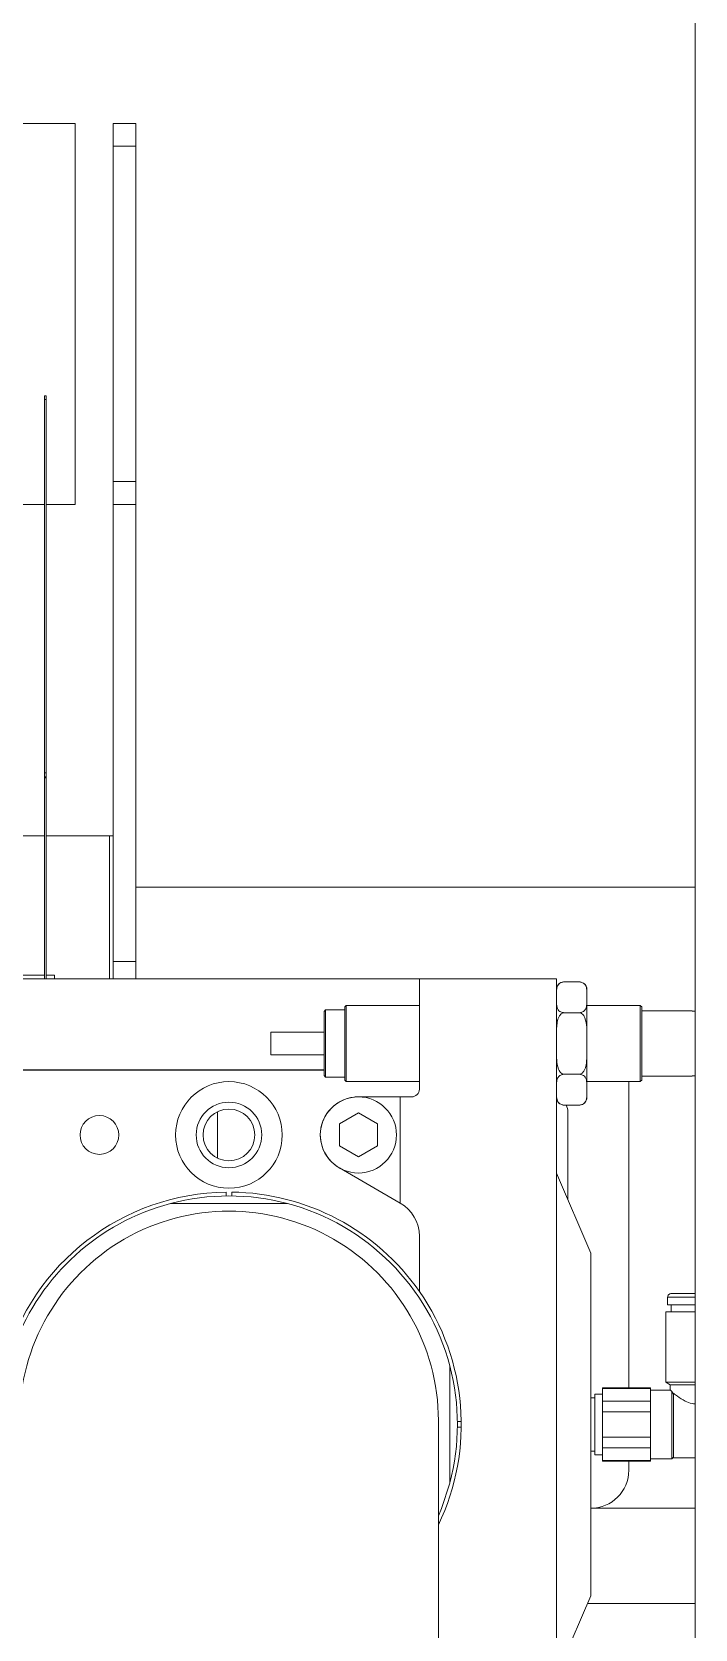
# Model space of a CAD drawing. Header units: millimetres. Extents: x 169 to 14583, y -399 to 10804.
# Drawn here: x 3238.3 to 3412.4, y 4630.8 to 5050 of the extents above; entities that cross this region are included whole.
import ezdxf

# ---------------------------------------------------------------- set-up
doc = ezdxf.new("R2010")
doc.units = ezdxf.units.MM
doc.header["$LTSCALE"] = 35

msp = doc.modelspace()

# ---------------------------------------------------------------- linework, layer by layer
at = {"color": 7, "linetype": 'Continuous', "lineweight": 18}
for p, q in [((3412.433, 4119.213), (3412.433, 5419.716)), ((3249.633, 5025.964), (3011.633, 5025.964)), ((3249.633, 4925.965), (3249.633, 5025.964)), ((3259.633, 5025.964), (3265.633, 5025.964)), ((3259.633, 5019.965), (3259.633, 5025.964)), ((3265.633, 5025.964), (3265.633, 5019.965)), ((3265.633, 5019.965), (3259.633, 5019.965)), ((3259.633, 5019.965), (3259.633, 4931.964)), ((3265.633, 5019.965), (3265.633, 4931.964)), ((3241.643, 4953.484), (3241.643, 4954.484)), ((3241.643, 4954.484), (3242.043, 4954.484)), ((3242.043, 4953.484), (3241.643, 4953.484)), ((3241.643, 4953.484), (3241.643, 4855.484)), ((3242.043, 4954.484), (3242.043, 4953.484)), ((3242.043, 4953.484), (3242.043, 4855.484)), ((3259.633, 4931.964), (3265.633, 4931.964)), ((3259.633, 4925.965), (3259.633, 4931.964)), ((3265.633, 4931.964), (3265.633, 4925.965)), ((3241.643, 4925.965), (3052.833, 4925.965)), ((3249.633, 4925.965), (3242.13, 4925.965)), ((3265.633, 4925.965), (3259.633, 4925.965)), ((3259.633, 4805.965), (3259.633, 4925.965)), ((3265.633, 4925.965), (3265.633, 4805.965)), ((3241.643, 4855.484), (3242.043, 4855.484)), ((3241.643, 4854.484), (3241.643, 4855.484)), ((3242.043, 4855.484), (3242.043, 4854.484)), ((3242.043, 4854.484), (3241.643, 4854.484)), ((3241.643, 4854.191), (3241.643, 4854.484)), ((3242.043, 4854.191), (3241.643, 4854.191)), ((3241.643, 4854.191), (3241.643, 4801.465)), ((3242.043, 4854.484), (3242.043, 4854.191)), ((3242.043, 4854.191), (3242.043, 4801.465)), ((3241.643, 4838.965), (3233.133, 4838.965)), ((3258.633, 4838.965), (3242.043, 4838.965)), ((3259.633, 4838.965), (3258.633, 4838.965)), ((3258.633, 4801.465), (3258.633, 4838.965)), ((3265.633, 4825.465), (3412.433, 4825.465)), ((3265.633, 4805.965), (3259.633, 4805.965)), ((3259.633, 4801.465), (3259.633, 4805.965)), ((3265.633, 4801.465), (3265.633, 4805.965)), ((3340.033, 4801.465), (3227.433, 4801.465)), ((3241.643, 4802.365), (3233.443, 4802.365)), ((3244.243, 4802.365), (3242.043, 4802.365)), ((3244.243, 4802.365), (3244.243, 4801.465)), ((3340.033, 4801.465), (3340.033, 4772.464)), ((3376.033, 4801.465), (3340.033, 4801.465)), ((3376.033, 4567.465), (3376.033, 4801.465)), ((3378.033, 4800.63), (3382.033, 4800.63)), ((3384.033, 4797.669), (3384.033, 4798.63)), ((3384.033, 4795.508), (3384.033, 4797.669)), ((3315.433, 4793.264), (3315.033, 4792.865)), ((3315.033, 4776.064), (3315.033, 4792.865)), ((3320.433, 4793.264), (3315.433, 4793.264)), ((3315.433, 4793.264), (3315.433, 4775.665)), ((3320.833, 4794.465), (3320.433, 4794.064)), ((3320.433, 4774.865), (3320.433, 4794.064)), ((3340.033, 4794.465), (3320.833, 4794.465)), ((3320.833, 4794.465), (3320.833, 4774.465)), ((3378.033, 4792.547), (3382.033, 4792.547)), ((3384.033, 4786.626), (3384.033, 4795.508)), ((3398.033, 4794.465), (3384.033, 4794.465)), ((3398.433, 4794.064), (3398.033, 4794.465)), ((3398.033, 4774.465), (3398.033, 4794.465)), ((3398.433, 4794.064), (3398.433, 4774.865)), ((3411.633, 4793.065), (3398.433, 4793.065)), ((3411.633, 4793.065), (3411.633, 4792.95)), ((3411.633, 4792.95), (3412.433, 4792.95)), ((3315.033, 4787.464), (3301.033, 4787.464)), ((3301.033, 4782.78), (3301.033, 4787.464)), ((3384.033, 4782.303), (3384.033, 4786.626)), ((3301.033, 4781.465), (3301.033, 4782.78)), ((3301.033, 4781.465), (3315.033, 4781.465)), ((3384.033, 4773.421), (3384.033, 4782.303)), ((3315.033, 4777.564), (3227.433, 4777.564)), ((3227.433, 4777.464), (3315.033, 4777.464)), ((3285.033, 4777.564), (3285.033, 4777.464)), ((3295.033, 4777.564), (3295.033, 4777.464)), ((3315.033, 4776.064), (3315.433, 4775.665)), ((3315.433, 4775.665), (3320.433, 4775.665)), ((3378.033, 4776.382), (3382.033, 4776.382)), ((3398.433, 4775.865), (3411.633, 4775.865)), ((3412.433, 4775.979), (3411.633, 4775.979)), ((3411.633, 4775.979), (3411.633, 4775.865)), ((3320.433, 4774.865), (3320.833, 4774.465)), ((3320.833, 4774.465), (3340.033, 4774.465)), ((3384.033, 4774.465), (3398.033, 4774.465)), ((3384.033, 4771.26), (3384.033, 4773.421)), ((3384.033, 4770.299), (3384.033, 4771.26)), ((3395.033, 4694.064), (3395.033, 4774.465)), ((3398.033, 4774.465), (3398.433, 4774.865)), ((3287.033, 4754.362), (3287.033, 4766.567)), ((3335.033, 4770.465), (3324.033, 4770.465)), ((3335.033, 4742.567), (3335.033, 4770.465)), ((3338.033, 4770.465), (3335.033, 4770.465)), ((3378.033, 4768.299), (3382.033, 4768.299)), ((3324.033, 4766.238), (3319.033, 4763.351)), ((3319.033, 4763.351), (3319.033, 4757.578)), ((3329.033, 4763.351), (3324.033, 4766.238)), ((3329.033, 4757.578), (3329.033, 4763.351)), ((3379.033, 4766.465), (3379.033, 4743.465)), ((3319.033, 4757.578), (3324.033, 4754.691)), ((3324.033, 4754.691), (3329.033, 4757.578)), ((3319.033, 4751.804), (3335.033, 4742.567)), ((3376.033, 4750.465), (3385.033, 4729.464)), ((3274.671, 4742.465), (3305.395, 4742.465)), ((3289.283, 4745.46), (3289.283, 4744.464)), ((3290.783, 4744.464), (3290.783, 4745.46)), ((3340.033, 4733.906), (3340.033, 4719.407)), ((3385.033, 4639.464), (3385.033, 4729.464)), ((3405.233, 4717.864), (3405.233, 4715.865)), ((3412.433, 4717.864), (3405.233, 4717.864)), ((3406.233, 4718.865), (3412.433, 4718.865)), ((3404.733, 4714.065), (3404.733, 4695.545)), ((3404.733, 4714.065), (3412.433, 4714.065)), ((3405.233, 4715.865), (3412.433, 4715.865)), ((3406.143, 4715.865), (3406.143, 4714.065)), ((3348.033, 4699.827), (3348.033, 4669.102)), ((3404.733, 4695.545), (3405.933, 4694.853)), ((3404.733, 4695.545), (3412.433, 4695.545)), ((3386.133, 4691.465), (3385.033, 4691.465)), ((3388.133, 4692.445), (3386.133, 4692.445)), ((3386.133, 4676.485), (3386.133, 4692.445)), ((3400.733, 4694.064), (3388.133, 4694.064)), ((3388.133, 4694.064), (3388.133, 4693.929)), ((3388.133, 4693.929), (3400.733, 4693.929)), ((3388.133, 4693.929), (3388.133, 4690.588)), ((3400.733, 4694.064), (3400.733, 4693.929)), ((3400.733, 4692.259), (3400.733, 4693.929)), ((3406.001, 4693.464), (3400.733, 4693.464)), ((3400.733, 4690.588), (3400.733, 4692.259)), ((3405.933, 4694.853), (3405.933, 4693.412)), ((3405.933, 4694.853), (3412.433, 4694.853)), ((3406.333, 4693.157), (3406.333, 4675.464)), ((3406.733, 4692.427), (3406.333, 4693.157)), ((3406.733, 4692.643), (3406.733, 4675.665)), ((3388.133, 4690.588), (3388.133, 4687.805)), ((3388.133, 4690.588), (3400.733, 4690.588)), ((3400.733, 4687.805), (3388.133, 4687.805)), ((3388.133, 4687.805), (3388.133, 4681.124)), ((3400.733, 4690.588), (3400.733, 4687.805)), ((3400.733, 4684.465), (3400.733, 4687.805)), ((3345.033, 4550.95), (3345.033, 4685.464)), ((3351.028, 4685.214), (3350.033, 4685.214)), ((3350.033, 4683.714), (3351.028, 4683.714)), ((3400.733, 4681.124), (3400.733, 4684.465)), ((3388.133, 4681.124), (3400.733, 4681.124)), ((3388.133, 4681.124), (3388.133, 4678.341)), ((3400.733, 4681.124), (3400.733, 4678.341)), ((3385.033, 4677.465), (3386.133, 4677.465)), ((3386.133, 4676.485), (3388.133, 4676.485)), ((3388.133, 4678.341), (3400.733, 4678.341)), ((3388.133, 4678.341), (3388.133, 4675)), ((3388.133, 4675), (3400.733, 4675)), ((3388.133, 4675), (3388.133, 4674.864)), ((3388.133, 4674.864), (3400.733, 4674.864)), ((3395.033, 4672.465), (3395.033, 4674.864)), ((3400.733, 4676.67), (3400.733, 4678.341)), ((3400.733, 4675), (3400.733, 4676.67)), ((3400.733, 4675.464), (3406.333, 4675.464)), ((3400.733, 4675), (3400.733, 4674.864)), ((3406.333, 4675.464), (3406.733, 4675.865)), ((3406.733, 4675.665), (3412.433, 4675.665)), ((3412.433, 4662.464), (3385.033, 4662.464)), ((3385.033, 4639.464), (3376.033, 4618.465)), ((3384.176, 4637.464), (3412.433, 4637.464))]:
    msp.add_line(p, q, dxfattribs=at)
at = {"color": 7, "linetype": 'Continuous', "lineweight": 18, "flags": 128}
msp.add_lwpolyline([(3345.033, 4660.485), (3345.843, 4662.437), (3348.033, 4669.102)], dxfattribs=at)
at = {"color": 7, "linetype": 'Continuous', "lineweight": 18}
for centre, radius in [((3290.033, 4760.464), 14), ((3290.033, 4760.465), 8.6), ((3290.033, 4760.464), 6.8), ((3324.033, 4760.464), 9.998), ((3256.033, 4760.464), 5.1)]:
    msp.add_circle(centre, radius, dxfattribs=at)
for centre, radius, start, end in [((3378.034, 4798.63), 2, 132.39834, 179.99455), ((3382.033, 4798.626), 2.004, 69.70972, 96.82985), ((3382.033, 4798.63), 2, 0.00222, 53.0184), ((3338.033, 4772.465), 2, 269.99811, 359.99848), ((3324.033, 4760.465), 10, 89.99915, 240.00145), ((3378.033, 4770.299), 2, 179.99834, 233.03597), ((3378.033, 4770.303), 2.004, 249.70972, 276.82985), ((3375.035, 4766.465), 3.998, 359.99471, 27.3019), ((3382.032, 4770.299), 2, 312.39834, 359.99455), ((3290.033, 4684.465), 61, 90.70438, 164.63649), ((3290.033, 4684.464), 60, 104.83514, 159.51245), ((3290.033, 4684.465), 59.999, 75.16476, 104.83524), ((3290.033, 4684.465), 61, 34.9479, 89.29574), ((3290.033, 4684.464), 60, 14.83512, 75.16472), ((3330.033, 4733.907), 10, 359.9987, 60.00208), ((3290.033, 4685.465), 55, 359.99993, 180.00007), ((3290.033, 4684.465), 61, 334.37411, 34.94807), ((3406.233, 4717.865), 1, 89.99328, 180.01355), ((3290.033, 4684.465), 60, 345.16479, 14.83521), ((3385.033, 4672.465), 10, 270.00084, 359.99984)]:
    msp.add_arc(centre, radius, start, end, dxfattribs=at)
for points, knots in [([(3376.033, 4797.669), (3376.034, 4797.776), (3376.036, 4798.177), (3376.078, 4798.915), (3376.332, 4799.678), (3376.76, 4800.18), (3377.126, 4800.428), (3377.528, 4800.578), (3377.821, 4800.627), (3377.995, 4800.63), (3378.033, 4800.63)], [0, 0, 0, 0, 0.0793773, 0.2969801, 0.5483292, 0.6550823, 0.7820587, 0.8708859, 0.9720577, 1, 1, 1, 1]), ([(3382.033, 4800.63), (3382.15, 4800.624), (3382.376, 4800.613), (3382.744, 4800.512), (3383.178, 4800.295), (3383.808, 4799.665), (3384.026, 4798.664), (3384.031, 4797.921), (3384.033, 4797.669)], [0, 0, 0, 0, 0.0870856, 0.1672624, 0.28246117, 0.4441711, 0.81207954, 1, 1, 1, 1]), ([(3378.033, 4792.547), (3377.916, 4792.553), (3377.69, 4792.565), (3377.322, 4792.666), (3376.888, 4792.883), (3376.258, 4793.512), (3376.04, 4794.513), (3376.035, 4795.257), (3376.033, 4795.508)], [0, 0, 0, 0, 0.08708999, 0.16726082, 0.28246195, 0.4441752, 0.81207383, 1, 1, 1, 1]), ([(3376.033, 4786.626), (3376.036, 4787.239), (3376.042, 4788.381), (3376.204, 4790.049), (3376.568, 4791.373), (3377.136, 4792.175), (3377.608, 4792.48), (3377.88, 4792.546), (3378.022, 4792.547), (3378.033, 4792.547)], [0, 0, 0, 0, 0.2737504, 0.5097647, 0.7473972, 0.8784405, 0.9365827, 0.9951734, 1, 1, 1, 1]), ([(3384.033, 4795.508), (3384.032, 4795.401), (3384.03, 4795.001), (3383.988, 4794.262), (3383.734, 4793.5), (3383.306, 4792.998), (3382.94, 4792.75), (3382.538, 4792.6), (3382.245, 4792.551), (3382.071, 4792.548), (3382.033, 4792.547)], [0, 0, 0, 0, 0.0793773, 0.2969511, 0.548328, 0.6550812, 0.7820577, 0.870885, 0.9719987, 1, 1, 1, 1]), ([(3382.033, 4792.547), (3382.133, 4792.538), (3382.348, 4792.519), (3382.711, 4792.336), (3383.156, 4791.906), (3383.763, 4790.725), (3384.017, 4788.869), (3384.028, 4787.343), (3384.033, 4786.626)], [0, 0, 0, 0, 0.0445668, 0.0955768, 0.1778622, 0.3172154, 0.6790176, 1, 1, 1, 1]), ([(3378.033, 4776.382), (3377.933, 4776.391), (3377.718, 4776.41), (3377.355, 4776.593), (3376.909, 4777.023), (3376.303, 4778.204), (3376.049, 4780.06), (3376.038, 4781.586), (3376.033, 4782.303)], [0, 0, 0, 0, 0.044567, 0.0955848, 0.1778585, 0.3172123, 0.6790161, 1, 1, 1, 1]), ([(3384.033, 4782.303), (3384.03, 4781.69), (3384.025, 4780.548), (3383.862, 4778.88), (3383.498, 4777.556), (3382.93, 4776.754), (3382.458, 4776.449), (3382.186, 4776.384), (3382.044, 4776.382), (3382.033, 4776.382)], [0, 0, 0, 0, 0.2737438, 0.5097392, 0.7473725, 0.878413, 0.936584, 0.9951735, 1, 1, 1, 1]), ([(3376.033, 4773.421), (3376.034, 4773.528), (3376.036, 4773.928), (3376.078, 4774.667), (3376.332, 4775.429), (3376.761, 4775.931), (3377.126, 4776.179), (3377.528, 4776.329), (3377.821, 4776.378), (3377.995, 4776.381), (3378.033, 4776.382)], [0, 0, 0, 0, 0.07937685, 0.29697855, 0.54835395, 0.65508408, 0.78205983, 0.87088658, 0.97205781, 1, 1, 1, 1]), ([(3382.033, 4776.382), (3382.15, 4776.376), (3382.376, 4776.364), (3382.744, 4776.263), (3383.178, 4776.046), (3383.808, 4775.417), (3384.026, 4774.416), (3384.031, 4773.672), (3384.033, 4773.421)], [0, 0, 0, 0, 0.0870856, 0.1672624, 0.2824612, 0.4441711, 0.8120795, 1, 1, 1, 1]), ([(3378.033, 4768.299), (3377.916, 4768.305), (3377.69, 4768.316), (3377.322, 4768.417), (3376.888, 4768.634), (3376.258, 4769.263), (3376.04, 4770.265), (3376.035, 4771.008), (3376.033, 4771.26)], [0, 0, 0, 0, 0.0870906, 0.1672621, 0.2824774, 0.4441711, 0.8120724, 1, 1, 1, 1]), ([(3384.033, 4771.26), (3384.032, 4771.153), (3384.03, 4770.752), (3383.988, 4770.014), (3383.734, 4769.251), (3383.306, 4768.749), (3382.94, 4768.501), (3382.538, 4768.351), (3382.245, 4768.302), (3382.071, 4768.299), (3382.033, 4768.299)], [0, 0, 0, 0, 0.0793773, 0.2969511, 0.548328, 0.6550812, 0.7820577, 0.870885, 0.9719987, 1, 1, 1, 1]), ([(3406.333, 4693.157), (3406.104, 4693.333), (3405.862, 4693.52), (3405.993, 4693.418), (3406.001, 4693.412)], [0, 0, 0, 0, 0.9425209, 1, 1, 1, 1]), ([(3412.433, 4689.875), (3412.166, 4689.891), (3411.265, 4689.947), (3409.68, 4690.663), (3408.085, 4691.637), (3407.087, 4692.379), (3406.733, 4692.643)], [0, 0, 0, 0, 0.1245702, 0.4197249, 0.794076, 1, 1, 1, 1])]:
    msp.add_open_spline(points, degree=3, knots=knots, dxfattribs=at)

doc.saveas('drawing.dxf')
